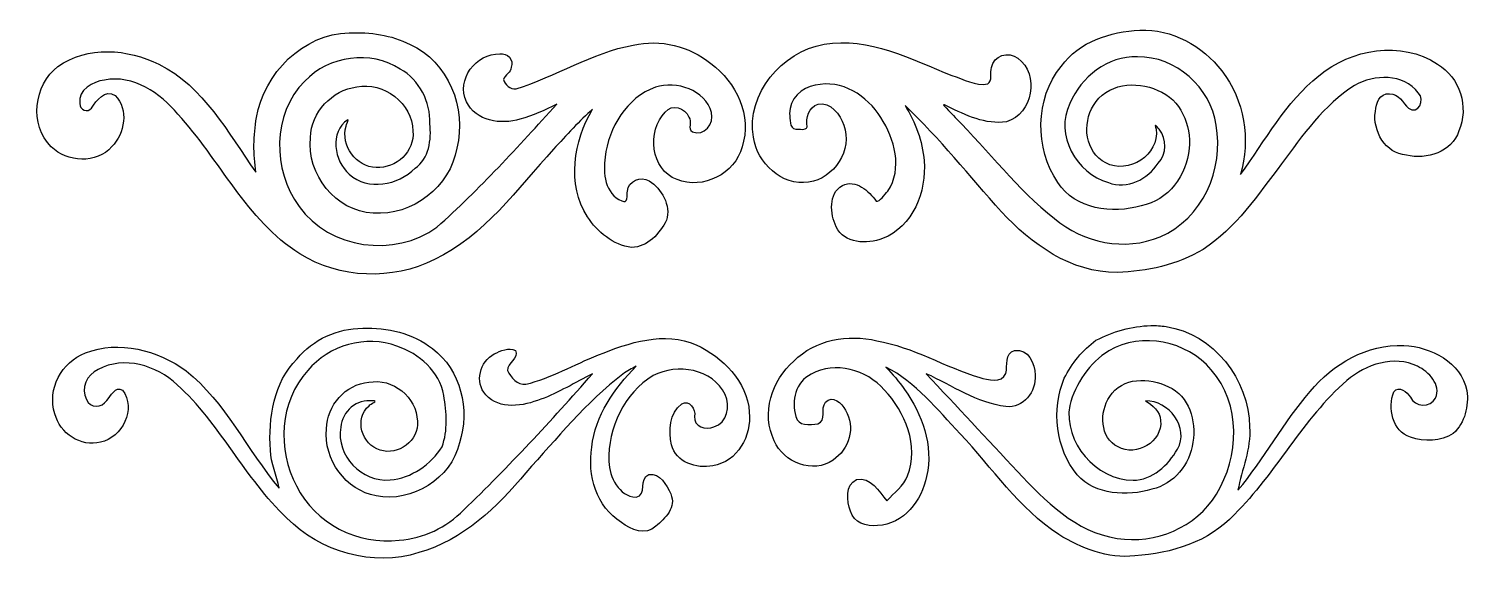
# Model space of a CAD drawing. Header units: centimetres. Extents: x -12.9 to 13.5, y 2 to 11.9.
import ezdxf

# ---------------------------------------------------------------- set-up
doc = ezdxf.new("R2010")
doc.units = ezdxf.units.CM
doc.header["$MEASUREMENT"] = 0
doc.layers.add('Layer 1', color=7, linetype='Continuous')

msp = doc.modelspace()

# ---------------------------------------------------------------- linework, layer by layer
at = {"layer": 'Layer 1', "color": 161}
for points, knots in [([(7.46125, 11.88062), (6.92205, 11.85144), (6.3446, 11.67531), (6.02092, 11.21585), (6.02092, 11.21585), (5.53302, 10.62443), (5.53283, 9.70862), (5.95643, 9.08513), (5.95643, 9.08513), (6.27806, 8.59084), (6.95745, 8.50537), (7.49006, 8.65891), (7.49006, 8.65891), (7.98428, 8.75259), (8.33308, 9.21999), (8.36662, 9.70855), (8.36662, 9.70855), (8.41183, 10.13611), (8.21284, 10.61344), (7.79115, 10.77516), (7.79115, 10.77516), (7.40108, 10.95872), (6.84198, 10.90178), (6.6121, 10.49982), (6.6121, 10.49982), (6.40288, 10.1665), (6.4532, 9.6355), (6.83617, 9.44645), (6.83617, 9.44645), (7.243, 9.22771), (7.83432, 9.59274), (7.75973, 10.06657), (7.75973, 10.06657), (7.7198, 10.17914), (7.77039, 10.12367), (7.81678, 10.06161), (7.81678, 10.06161), (7.96033, 9.88406), (7.96111, 9.6111), (7.80025, 9.44232), (7.80025, 9.44232), (7.60778, 9.14981), (7.23184, 8.94547), (6.88495, 9.0843), (6.88495, 9.0843), (6.30087, 9.25023), (5.88966, 9.96411), (6.17967, 10.53538), (6.17967, 10.53538), (6.38363, 11.0192), (6.87085, 11.41409), (7.41826, 11.39114), (7.41826, 11.39114), (8.12031, 11.40107), (8.76795, 10.83443), (8.86238, 10.13726), (8.86238, 10.13726), (9.01526, 9.33226), (8.61145, 8.41223), (7.83332, 8.09129), (7.83332, 8.09129), (7.19068, 7.81602), (6.41766, 7.97575), (5.8941, 8.42655), (5.8941, 8.42655), (5.21155, 8.96357), (4.68528, 9.66247), (4.07344, 10.27702), (4.07344, 10.27702), (4.0212, 10.34991), (3.72268, 10.60704), (3.93578, 10.4801), (3.93578, 10.4801), (4.26677, 10.31989), (4.6358, 10.13994), (5.01385, 10.20051), (5.01385, 10.20051), (5.49715, 10.33404), (5.6263, 11.07325), (5.22304, 11.36633), (5.22304, 11.36633), (5.05676, 11.49789), (4.76746, 11.41699), (4.741, 11.1927), (4.741, 11.1927), (4.70514, 11.09928), (4.76434, 10.94867), (4.67072, 10.89339), (4.67072, 10.89339), (4.44545, 10.84627), (4.22566, 10.98547), (4.01105, 11.04776), (4.01105, 11.04776), (3.26692, 11.34316), (2.49178, 11.76497), (1.66522, 11.621), (1.66522, 11.621), (0.89294, 11.4842), (0.2383, 10.71655), (0.36868, 9.91489), (0.36868, 9.91489), (0.43902, 9.43929), (0.88848, 9.01856), (1.38327, 9.09174), (1.38327, 9.09174), (1.85102, 9.15729), (2.19398, 9.6848), (2.02985, 10.13685), (2.02985, 10.13685), (1.96595, 10.33199), (1.78468, 10.56942), (1.55525, 10.52049), (1.55525, 10.52049), (1.3817, 10.47008), (1.33011, 10.26767), (1.35516, 10.10874), (1.35516, 10.10874), (1.33096, 10.03105), (1.2122, 10.07139), (1.15011, 10.06492), (1.15011, 10.06492), (1.01886, 10.08132), (1.04595, 10.25243), (1.03353, 10.34852), (1.03353, 10.34852), (1.03025, 10.61466), (1.25104, 10.83132), (1.50316, 10.86941), (1.50316, 10.86941), (1.98626, 10.98184), (2.46411, 10.68009), (2.70536, 10.27658), (2.70536, 10.27658), (2.96593, 9.89105), (3.11199, 9.33957), (2.836, 8.92638), (2.836, 8.92638), (2.7743, 8.86481), (2.69133, 8.72806), (2.62351, 8.742), (2.62351, 8.742), (2.49151, 8.93204), (2.24819, 9.14906), (2.00257, 9.03139), (2.00257, 9.03139), (1.73912, 8.88057), (1.78177, 8.51161), (1.88598, 8.27236), (1.88598, 8.27236), (2.03392, 7.96028), (2.45717, 7.94863), (2.74174, 8.05656), (2.74174, 8.05656), (3.29804, 8.27321), (3.54917, 8.92121), (3.50242, 9.48531), (3.50242, 9.48531), (3.4747, 9.84566), (3.34293, 10.19001), (3.1535, 10.49569), (3.1535, 10.49569), (3.78915, 9.89505), (4.33491, 9.19904), (4.92208, 8.55018), (4.92208, 8.55018), (5.46852, 7.95402), (6.2022, 7.42925), (7.04536, 7.43645), (7.04536, 7.43645), (7.59244, 7.45065), (8.15229, 7.57527), (8.62294, 7.85895), (8.62294, 7.85895), (9.22536, 8.24915), (9.63353, 8.86402), (10.06074, 9.42602), (10.06074, 9.42602), (10.45135, 9.9517), (10.84456, 10.50623), (11.40271, 10.86776), (11.40271, 10.86776), (11.76498, 11.07144), (12.30466, 11.08895), (12.57432, 10.72885), (12.57432, 10.72885), (12.71175, 10.59845), (12.56741, 10.32477), (12.39325, 10.44773), (12.39325, 10.44773), (12.28981, 10.5449), (12.21755, 10.7165), (12.04516, 10.71149), (12.04516, 10.71149), (11.86348, 10.73222), (11.79444, 10.53553), (11.78553, 10.39068), (11.78553, 10.39068), (11.73141, 10.02764), (11.9718, 9.61865), (12.35687, 9.58618), (12.35687, 9.58618), (12.73004, 9.50094), (13.191, 9.64058), (13.31846, 10.03102), (13.31846, 10.03102), (13.50839, 10.46458), (13.33816, 11.01708), (12.92572, 11.25719), (12.92572, 11.25719), (12.26319, 11.69935), (11.33773, 11.53278), (10.74952, 11.0447), (10.74952, 11.0447), (10.13585, 10.5574), (9.76544, 9.85306), (9.30837, 9.22982), (9.30837, 9.22982), (9.49796, 9.8721), (9.38612, 10.60359), (8.96524, 11.13234), (8.96524, 11.13234), (8.61425, 11.59411), (8.05071, 11.90439), (7.46125, 11.88062)], [0, 0, 0, 0, 0.01754386, 0.01754386, 0.01754386, 0.01754386, 0.03508772, 0.03508772, 0.03508772, 0.03508772, 0.05263158, 0.05263158, 0.05263158, 0.05263158, 0.07017544, 0.07017544, 0.07017544, 0.07017544, 0.0877193, 0.0877193, 0.0877193, 0.0877193, 0.10526316, 0.10526316, 0.10526316, 0.10526316, 0.12280702, 0.12280702, 0.12280702, 0.12280702, 0.14035088, 0.14035088, 0.14035088, 0.14035088, 0.15789474, 0.15789474, 0.15789474, 0.15789474, 0.1754386, 0.1754386, 0.1754386, 0.1754386, 0.19298246, 0.19298246, 0.19298246, 0.19298246, 0.21052632, 0.21052632, 0.21052632, 0.21052632, 0.22807018, 0.22807018, 0.22807018, 0.22807018, 0.24561404, 0.24561404, 0.24561404, 0.24561404, 0.26315789, 0.26315789, 0.26315789, 0.26315789, 0.28070175, 0.28070175, 0.28070175, 0.28070175, 0.29824561, 0.29824561, 0.29824561, 0.29824561, 0.31578947, 0.31578947, 0.31578947, 0.31578947, 0.33333333, 0.33333333, 0.33333333, 0.33333333, 0.35087719, 0.35087719, 0.35087719, 0.35087719, 0.36842105, 0.36842105, 0.36842105, 0.36842105, 0.38596491, 0.38596491, 0.38596491, 0.38596491, 0.40350877, 0.40350877, 0.40350877, 0.40350877, 0.42105263, 0.42105263, 0.42105263, 0.42105263, 0.43859649, 0.43859649, 0.43859649, 0.43859649, 0.45614035, 0.45614035, 0.45614035, 0.45614035, 0.47368421, 0.47368421, 0.47368421, 0.47368421, 0.49122807, 0.49122807, 0.49122807, 0.49122807, 0.50877193, 0.50877193, 0.50877193, 0.50877193, 0.52631579, 0.52631579, 0.52631579, 0.52631579, 0.54385965, 0.54385965, 0.54385965, 0.54385965, 0.56140351, 0.56140351, 0.56140351, 0.56140351, 0.57894737, 0.57894737, 0.57894737, 0.57894737, 0.59649123, 0.59649123, 0.59649123, 0.59649123, 0.61403509, 0.61403509, 0.61403509, 0.61403509, 0.63157895, 0.63157895, 0.63157895, 0.63157895, 0.64912281, 0.64912281, 0.64912281, 0.64912281, 0.66666667, 0.66666667, 0.66666667, 0.66666667, 0.68421053, 0.68421053, 0.68421053, 0.68421053, 0.70175439, 0.70175439, 0.70175439, 0.70175439, 0.71929825, 0.71929825, 0.71929825, 0.71929825, 0.73684211, 0.73684211, 0.73684211, 0.73684211, 0.75438596, 0.75438596, 0.75438596, 0.75438596, 0.77192982, 0.77192982, 0.77192982, 0.77192982, 0.78947368, 0.78947368, 0.78947368, 0.78947368, 0.80701754, 0.80701754, 0.80701754, 0.80701754, 0.8245614, 0.8245614, 0.8245614, 0.8245614, 0.84210526, 0.84210526, 0.84210526, 0.84210526, 0.85964912, 0.85964912, 0.85964912, 0.85964912, 0.87719298, 0.87719298, 0.87719298, 0.87719298, 0.89473684, 0.89473684, 0.89473684, 0.89473684, 0.9122807, 0.9122807, 0.9122807, 0.9122807, 0.92982456, 0.92982456, 0.92982456, 0.92982456, 0.94736842, 0.94736842, 0.94736842, 0.94736842, 0.96491228, 0.96491228, 0.96491228, 0.96491228, 1, 1, 1, 1]), ([(-7.05115, 11.83101), (-7.90034, 11.80953), (-8.61345, 11.092), (-8.75109, 10.27576), (-8.75109, 10.27576), (-8.8126, 9.94644), (-8.81216, 9.60528), (-8.7635, 9.27447), (-8.7635, 9.27447), (-9.27919, 9.99476), (-9.71993, 10.84772), (-10.54365, 11.25471), (-10.54365, 11.25471), (-11.11368, 11.53631), (-11.86055, 11.60175), (-12.39656, 11.21337), (-12.39656, 11.21337), (-12.83755, 10.87645), (-12.93183, 10.13893), (-12.51893, 9.74163), (-12.51893, 9.74163), (-12.22617, 9.44954), (-11.69091, 9.42114), (-11.40964, 9.74297), (-11.40964, 9.74297), (-11.17221, 9.98407), (-11.09136, 10.4277), (-11.34732, 10.68255), (-11.34732, 10.68255), (-11.5317, 10.79865), (-11.69296, 10.59055), (-11.77975, 10.45187), (-11.77975, 10.45187), (-11.84927, 10.35737), (-12.00411, 10.4172), (-11.99307, 10.53538), (-11.99307, 10.53538), (-12.03459, 10.78624), (-11.75552, 10.9368), (-11.5441, 10.96533), (-11.5441, 10.96533), (-11.01473, 11.06565), (-10.51763, 10.72903), (-10.19401, 10.3383), (-10.19401, 10.3383), (-9.42775, 9.51087), (-8.93831, 8.39536), (-7.95817, 7.77544), (-7.95817, 7.77544), (-7.22393, 7.3224), (-6.25663, 7.27946), (-5.48762, 7.67457), (-5.48762, 7.67457), (-4.56643, 8.10622), (-3.96973, 8.9692), (-3.29864, 9.69676), (-3.29864, 9.69676), (-3.07401, 9.94361), (-2.80919, 10.23095), (-2.58382, 10.42789), (-2.58382, 10.42789), (-2.93585, 9.84772), (-3.05692, 9.05359), (-2.67789, 8.45512), (-2.67789, 8.45512), (-2.49433, 8.18056), (-2.20339, 7.93594), (-1.86697, 7.89451), (-1.86697, 7.89451), (-1.57389, 7.8983), (-1.3494, 8.15189), (-1.22618, 8.39391), (-1.22618, 8.39391), (-1.13922, 8.66926), (-1.32011, 8.96862), (-1.54202, 9.11738), (-1.54202, 9.11738), (-1.70135, 9.20492), (-1.929, 9.11693), (-1.94386, 8.9239), (-1.94386, 8.9239), (-1.95379, 8.85805), (-1.92784, 8.68439), (-2.04721, 8.74696), (-2.04721, 8.74696), (-2.35441, 8.86893), (-2.39447, 9.26429), (-2.35314, 9.55146), (-2.35314, 9.55146), (-2.28953, 10.08982), (-1.95831, 10.64482), (-1.4304, 10.83386), (-1.4304, 10.83386), (-1.04178, 10.95143), (-0.51445, 10.79062), (-0.40101, 10.36671), (-0.40101, 10.36671), (-0.34321, 10.17062), (-0.54366, 9.9253), (-0.74662, 10.01448), (-0.74662, 10.01448), (-0.85007, 10.07094), (-0.74519, 10.2029), (-0.8169, 10.28568), (-0.8169, 10.28568), (-0.87854, 10.45657), (-1.12831, 10.53503), (-1.2485, 10.37828), (-1.2485, 10.37828), (-1.58917, 10.03091), (-1.52247, 9.31684), (-1.0327, 9.1397), (-1.0327, 9.1397), (-0.55819, 8.94703), (0.0332, 9.24426), (0.1604, 9.73915), (0.1604, 9.73915), (0.34864, 10.30583), (0.05129, 10.92676), (-0.4101, 11.26546), (-0.4101, 11.26546), (-0.80249, 11.59031), (-1.33925, 11.72005), (-1.83679, 11.60479), (-1.83679, 11.60479), (-2.59625, 11.47095), (-3.25813, 11.02483), (-3.98694, 10.8041), (-3.98694, 10.8041), (-4.09532, 10.79246), (-4.19311, 10.87848), (-4.21845, 10.97607), (-4.21845, 10.97607), (-4.19408, 11.06041), (-4.0817, 11.1001), (-4.07458, 11.20097), (-4.07458, 11.20097), (-4.02289, 11.33553), (-4.14886, 11.47028), (-4.2879, 11.44488), (-4.2879, 11.44488), (-4.71668, 11.45803), (-5.09586, 10.97107), (-4.89727, 10.5668), (-4.89727, 10.5668), (-4.72902, 10.21166), (-4.26001, 10.13737), (-3.91583, 10.2493), (-3.91583, 10.2493), (-3.67962, 10.30976), (-3.45764, 10.41135), (-3.24197, 10.52215), (-3.24197, 10.52215), (-3.9477, 9.74409), (-4.65619, 8.96228), (-5.44285, 8.26586), (-5.44285, 8.26586), (-6.21069, 7.7026), (-7.41482, 7.86039), (-7.96957, 8.64684), (-7.96957, 8.64684), (-8.46416, 9.31346), (-8.46599, 10.33957), (-7.86805, 10.943), (-7.86805, 10.943), (-7.42722, 11.41087), (-6.65354, 11.51896), (-6.11353, 11.16624), (-6.11353, 11.16624), (-5.75993, 10.96605), (-5.55328, 10.56533), (-5.56976, 10.1634), (-5.56976, 10.1634), (-5.53866, 9.86886), (-5.58161, 9.52686), (-5.8415, 9.34558), (-5.8415, 9.34558), (-6.15261, 9.0397), (-6.70714, 8.92266), (-7.05115, 9.23809), (-7.05115, 9.23809), (-7.32937, 9.48075), (-7.41365, 10.01364), (-7.07595, 10.23607), (-7.07595, 10.23607), (-7.04464, 10.24812), (-7.11172, 10.15307), (-7.10902, 10.11618), (-7.10902, 10.11618), (-7.20619, 9.76381), (-6.92534, 9.36768), (-6.55423, 9.36212), (-6.55423, 9.36212), (-6.19064, 9.33617), (-5.84556, 9.65714), (-5.88119, 10.02936), (-5.88119, 10.02936), (-5.8928, 10.53644), (-6.4148, 10.9423), (-6.91059, 10.83965), (-6.91059, 10.83965), (-7.37026, 10.78057), (-7.74433, 10.37212), (-7.76304, 9.90947), (-7.76304, 9.90947), (-7.83338, 9.23709), (-7.29827, 8.5534), (-6.61141, 8.52522), (-6.61141, 8.52522), (-5.89508, 8.46448), (-5.19081, 9.0079), (-5.07669, 9.71682), (-5.07669, 9.71682), (-4.88586, 10.44692), (-5.23447, 11.30356), (-5.93411, 11.61852), (-5.93411, 11.61852), (-6.27661, 11.79423), (-6.66707, 11.84444), (-7.05115, 11.83101)], [0, 0, 0, 0, 0.01785714, 0.01785714, 0.01785714, 0.01785714, 0.03571429, 0.03571429, 0.03571429, 0.03571429, 0.05357143, 0.05357143, 0.05357143, 0.05357143, 0.07142857, 0.07142857, 0.07142857, 0.07142857, 0.08928571, 0.08928571, 0.08928571, 0.08928571, 0.10714286, 0.10714286, 0.10714286, 0.10714286, 0.125, 0.125, 0.125, 0.125, 0.14285714, 0.14285714, 0.14285714, 0.14285714, 0.16071429, 0.16071429, 0.16071429, 0.16071429, 0.17857143, 0.17857143, 0.17857143, 0.17857143, 0.19642857, 0.19642857, 0.19642857, 0.19642857, 0.21428571, 0.21428571, 0.21428571, 0.21428571, 0.23214286, 0.23214286, 0.23214286, 0.23214286, 0.25, 0.25, 0.25, 0.25, 0.26785714, 0.26785714, 0.26785714, 0.26785714, 0.28571429, 0.28571429, 0.28571429, 0.28571429, 0.30357143, 0.30357143, 0.30357143, 0.30357143, 0.32142857, 0.32142857, 0.32142857, 0.32142857, 0.33928571, 0.33928571, 0.33928571, 0.33928571, 0.35714286, 0.35714286, 0.35714286, 0.35714286, 0.375, 0.375, 0.375, 0.375, 0.39285714, 0.39285714, 0.39285714, 0.39285714, 0.41071429, 0.41071429, 0.41071429, 0.41071429, 0.42857143, 0.42857143, 0.42857143, 0.42857143, 0.44642857, 0.44642857, 0.44642857, 0.44642857, 0.46428571, 0.46428571, 0.46428571, 0.46428571, 0.48214286, 0.48214286, 0.48214286, 0.48214286, 0.5, 0.5, 0.5, 0.5, 0.51785714, 0.51785714, 0.51785714, 0.51785714, 0.53571429, 0.53571429, 0.53571429, 0.53571429, 0.55357143, 0.55357143, 0.55357143, 0.55357143, 0.57142857, 0.57142857, 0.57142857, 0.57142857, 0.58928571, 0.58928571, 0.58928571, 0.58928571, 0.60714286, 0.60714286, 0.60714286, 0.60714286, 0.625, 0.625, 0.625, 0.625, 0.64285714, 0.64285714, 0.64285714, 0.64285714, 0.66071429, 0.66071429, 0.66071429, 0.66071429, 0.67857143, 0.67857143, 0.67857143, 0.67857143, 0.69642857, 0.69642857, 0.69642857, 0.69642857, 0.71428571, 0.71428571, 0.71428571, 0.71428571, 0.73214286, 0.73214286, 0.73214286, 0.73214286, 0.75, 0.75, 0.75, 0.75, 0.76785714, 0.76785714, 0.76785714, 0.76785714, 0.78571429, 0.78571429, 0.78571429, 0.78571429, 0.80357143, 0.80357143, 0.80357143, 0.80357143, 0.82142857, 0.82142857, 0.82142857, 0.82142857, 0.83928571, 0.83928571, 0.83928571, 0.83928571, 0.85714286, 0.85714286, 0.85714286, 0.85714286, 0.875, 0.875, 0.875, 0.875, 0.89285714, 0.89285714, 0.89285714, 0.89285714, 0.91071429, 0.91071429, 0.91071429, 0.91071429, 0.92857143, 0.92857143, 0.92857143, 0.92857143, 0.94642857, 0.94642857, 0.94642857, 0.94642857, 0.96428571, 0.96428571, 0.96428571, 0.96428571, 1, 1, 1, 1])]:
    msp.add_open_spline(points, degree=3, knots=knots, dxfattribs=at)
at = {"layer": 'Layer 1'}
for points in [[(-6.80318, 6.41026), (-7.26442, 6.41385), (-7.71367, 6.20892), (-8.0066, 5.85156), (-8.0066, 5.85156), (-8.44147, 5.41846), (-8.53558, 4.76632), (-8.49817, 4.17536), (-8.49817, 4.17536), (-8.48765, 3.93257), (-8.37912, 3.71029), (-8.33446, 3.47587), (-8.33446, 3.47587), (-8.92833, 4.17542), (-9.32018, 5.05576), (-10.04433, 5.6314), (-10.04433, 5.6314), (-10.56231, 6.0073), (-11.27865, 6.20141), (-11.89393, 5.95882), (-11.89393, 5.95882), (-12.32675, 5.79631), (-12.60114, 5.28972), (-12.45286, 4.84261), (-12.45286, 4.84261), (-12.36179, 4.48773), (-11.97999, 4.22381), (-11.61446, 4.32171), (-11.61446, 4.32171), (-11.21872, 4.40294), (-10.94849, 4.93984), (-11.21263, 5.27752), (-11.21263, 5.27752), (-11.34502, 5.36346), (-11.42751, 5.15942), (-11.50119, 5.08487), (-11.50119, 5.08487), (-11.5879, 4.95482), (-11.81311, 4.93958), (-11.87408, 5.10306), (-11.87408, 5.10306), (-11.98603, 5.30835), (-11.86501, 5.56541), (-11.65828, 5.65537), (-11.65828, 5.65537), (-11.18217, 5.91177), (-10.58773, 5.72978), (-10.21052, 5.37674), (-10.21052, 5.37674), (-9.41845, 4.66488), (-8.96829, 3.65894), (-8.1939, 2.92851), (-8.1939, 2.92851), (-7.57926, 2.30638), (-6.61611, 2.02886), (-5.77213, 2.29517), (-5.77213, 2.29517), (-4.96397, 2.52768), (-4.32957, 3.12533), (-3.80834, 3.76199), (-3.80834, 3.76199), (-3.23946, 4.3904), (-2.69937, 5.05248), (-2.02828, 5.57187), (-2.02828, 5.57187), (-1.95105, 5.62795), (-1.86537, 5.66996), (-1.78106, 5.71408), (-1.78106, 5.71408), (-2.18753, 5.30978), (-2.53116, 4.81291), (-2.59908, 4.231), (-2.59908, 4.231), (-2.68033, 3.71789), (-2.511, 3.13465), (-2.05308, 2.84996), (-2.05308, 2.84996), (-1.88065, 2.70576), (-1.60857, 2.60817), (-1.42139, 2.78051), (-1.42139, 2.78051), (-1.25445, 2.92045), (-1.03532, 3.13449), (-1.14936, 3.37252), (-1.14936, 3.37252), (-1.22076, 3.53134), (-1.34658, 3.76466), (-1.5512, 3.72888), (-1.5512, 3.72888), (-1.7368, 3.65982), (-1.57649, 3.3505), (-1.78519, 3.31216), (-1.78519, 3.31216), (-2.10207, 3.32941), (-2.27365, 3.68026), (-2.28377, 3.967), (-2.28377, 3.967), (-2.30795, 4.58089), (-2.00178, 5.22314), (-1.46852, 5.54293), (-1.46852, 5.54293), (-1.03229, 5.777), (-0.37387, 5.66696), (-0.15056, 5.19566), (-0.15056, 5.19566), (-0.04903, 4.98575), (-0.10815, 4.67699), (-0.35561, 4.60448), (-0.35561, 4.60448), (-0.50009, 4.53324), (-0.73686, 4.6041), (-0.70949, 4.79548), (-0.70949, 4.79548), (-0.69001, 4.92444), (-0.80275, 5.11217), (-0.94762, 5.02286), (-0.94762, 5.02286), (-1.16975, 4.85718), (-1.19389, 4.52676), (-1.13365, 4.27458), (-1.13365, 4.27458), (-1.05237, 3.94995), (-0.6734, 3.82859), (-0.37628, 3.89011), (-0.37628, 3.89011), (0.07659, 3.95849), (0.34005, 4.44266), (0.29427, 4.87237), (0.29427, 4.87237), (0.2578, 5.43666), (-0.19511, 5.87752), (-0.6789, 6.10847), (-0.6789, 6.10847), (-1.26527, 6.36341), (-1.91894, 6.14766), (-2.47724, 5.92161), (-2.47724, 5.92161), (-2.92184, 5.7475), (-3.34065, 5.49775), (-3.80677, 5.38418), (-3.80677, 5.38418), (-3.96315, 5.361), (-4.0816, 5.5131), (-4.14412, 5.63718), (-4.14412, 5.63718), (-4.16057, 5.7798), (-3.91913, 5.86221), (-3.9986, 6.00512), (-3.9986, 6.00512), (-4.11813, 6.07144), (-4.27452, 5.99615), (-4.38803, 5.94228), (-4.38803, 5.94228), (-4.64871, 5.80301), (-4.75555, 5.41849), (-4.54265, 5.19318), (-4.54265, 5.19318), (-4.29186, 4.90337), (-3.85256, 4.98718), (-3.5355, 5.10794), (-3.5355, 5.10794), (-3.20491, 5.2302), (-2.90279, 5.41653), (-2.58721, 5.57352), (-2.58721, 5.57352), (-3.34105, 4.71547), (-4.12569, 3.87167), (-4.94944, 3.07651), (-4.94944, 3.07651), (-5.2657, 2.75868), (-5.68594, 2.55343), (-6.13345, 2.5242), (-6.13345, 2.5242), (-6.88922, 2.42859), (-7.6789, 2.8309), (-8.01695, 3.51826), (-8.01695, 3.51826), (-8.37698, 4.18184), (-8.32845, 5.06949), (-7.81108, 5.63884), (-7.81108, 5.63884), (-7.42495, 6.09811), (-6.74065, 6.30033), (-6.17562, 6.08284), (-6.17562, 6.08284), (-5.76561, 5.94352), (-5.39092, 5.62529), (-5.31407, 5.17995), (-5.31407, 5.17995), (-5.26545, 4.87209), (-5.23556, 4.53535), (-5.34549, 4.23737), (-5.34549, 4.23737), (-5.54834, 3.91018), (-5.91013, 3.66316), (-6.29964, 3.62966), (-6.29964, 3.62966), (-6.81667, 3.58175), (-7.29901, 4.0748), (-7.20502, 4.59704), (-7.20502, 4.59704), (-7.17699, 4.88355), (-6.91292, 5.1267), (-6.61717, 5.07719), (-6.61717, 5.07719), (-6.4978, 5.0851), (-6.66632, 5.02926), (-6.6866, 4.99061), (-6.6866, 4.99061), (-6.96776, 4.76058), (-6.81717, 4.26843), (-6.48403, 4.17702), (-6.48403, 4.17702), (-6.15381, 4.06549), (-5.76442, 4.35198), (-5.79942, 4.70701), (-5.79942, 4.70701), (-5.80871, 5.14888), (-6.25518, 5.50722), (-6.68908, 5.42056), (-6.68908, 5.42056), (-7.12138, 5.38881), (-7.45531, 4.99228), (-7.4696, 4.56893), (-7.4696, 4.56893), (-7.52118, 3.99979), (-7.11504, 3.44045), (-6.55431, 3.33531), (-6.55431, 3.33531), (-5.89709, 3.20843), (-5.1784, 3.65084), (-5.02634, 4.30848), (-5.02634, 4.30848), (-4.82885, 4.91834), (-5, 5.64907), (-5.52338, 6.03968), (-5.52338, 6.03968), (-5.88302, 6.32274), (-6.3514, 6.42929), (-6.80318, 6.41026)], [(7.66374, 6.46153), (7.31488, 6.45069), (6.96449, 6.35319), (6.6575, 6.19033), (6.6575, 6.19033), (6.41012, 6.01423), (6.21508, 5.76403), (6.07541, 5.4958), (6.07541, 5.4958), (5.83715, 4.92263), (5.91567, 4.20333), (6.31354, 3.71978), (6.31354, 3.71978), (6.65129, 3.34639), (7.22838, 3.32865), (7.68524, 3.45685), (7.68524, 3.45685), (8.08819, 3.55136), (8.38478, 3.91197), (8.43563, 4.31965), (8.43563, 4.31965), (8.50055, 4.70541), (8.3721, 5.17488), (7.9862, 5.33953), (7.9862, 5.33953), (7.64418, 5.51354), (7.13509, 5.51888), (6.90968, 5.15928), (6.90968, 5.15928), (6.71738, 4.87959), (6.72548, 4.39777), (7.06512, 4.23572), (7.06512, 4.23572), (7.3977, 4.04783), (7.88102, 4.32843), (7.84399, 4.71776), (7.84399, 4.71776), (7.83575, 4.88206), (7.69078, 5.01224), (7.567, 5.07825), (7.567, 5.07825), (7.98885, 5.10012), (8.38246, 4.5809), (8.15157, 4.19355), (8.15157, 4.19355), (7.98719, 3.90043), (7.69156, 3.62699), (7.3388, 3.62222), (7.3388, 3.62222), (6.65192, 3.63076), (6.0657, 4.31886), (6.17463, 4.9964), (6.17463, 4.9964), (6.28845, 5.39443), (6.53384, 5.78299), (6.89645, 5.99685), (6.89645, 5.99685), (7.50313, 6.34885), (8.32334, 6.18221), (8.77251, 5.64959), (8.77251, 5.64959), (9.32685, 5.0285), (9.29086, 4.04778), (8.86707, 3.36893), (8.86707, 3.36893), (8.49917, 2.7571), (7.74602, 2.44532), (7.04776, 2.55644), (7.04776, 2.55644), (6.28487, 2.66921), (5.72209, 3.24713), (5.21671, 3.78171), (5.21671, 3.78171), (4.65917, 4.38178), (4.1005, 4.98081), (3.54038, 5.57848), (3.54038, 5.57848), (4.01837, 5.3599), (4.47319, 5.04246), (5.00385, 4.97573), (5.00385, 4.97573), (5.32026, 4.93906), (5.56808, 5.25191), (5.53881, 5.55285), (5.53881, 5.55285), (5.54198, 5.76142), (5.41226, 6.04579), (5.16343, 6.00595), (5.16343, 6.00595), (4.97524, 5.95593), (5.03724, 5.72418), (5.00551, 5.58344), (5.00551, 5.58344), (4.92907, 5.39319), (4.67255, 5.47377), (4.52264, 5.50655), (4.52264, 5.50655), (3.88351, 5.69893), (3.30003, 6.06581), (2.63634, 6.18312), (2.63634, 6.18312), (2.10504, 6.30468), (1.50335, 6.20805), (1.11153, 5.8078), (1.11153, 5.8078), (0.70574, 5.46082), (0.50991, 4.84398), (0.75233, 4.34734), (0.75233, 4.34734), (0.91808, 3.95284), (1.46565, 3.73091), (1.83133, 3.99346), (1.83133, 3.99346), (2.12342, 4.1838), (2.2532, 4.60398), (2.05788, 4.90875), (2.05788, 4.90875), (2.00265, 5.03685), (1.81442, 5.19719), (1.69408, 5.05427), (1.69408, 5.05427), (1.59075, 4.94251), (1.72414, 4.71307), (1.54939, 4.65988), (1.54939, 4.65988), (1.41216, 4.63909), (1.18022, 4.6091), (1.15086, 4.79465), (1.15086, 4.79465), (1.05907, 5.07887), (1.14606, 5.42723), (1.4295, 5.56773), (1.4295, 5.56773), (1.87384, 5.81483), (2.44493, 5.6511), (2.77112, 5.28444), (2.77112, 5.28444), (3.15576, 4.87549), (3.41313, 4.25571), (3.20055, 3.70738), (3.20055, 3.70738), (3.12371, 3.51854), (2.95503, 3.39207), (2.81856, 3.24767), (2.81856, 3.24767), (2.67694, 3.40882), (2.52038, 3.70172), (2.26128, 3.63627), (2.26128, 3.63627), (2.04345, 3.53826), (2.08618, 3.24012), (2.15131, 3.05667), (2.15131, 3.05667), (2.20262, 2.83749), (2.44865, 2.7707), (2.64823, 2.79374), (2.64823, 2.79374), (3.1279, 2.81081), (3.46538, 3.25667), (3.54864, 3.69498), (3.54864, 3.69498), (3.67897, 4.25744), (3.47033, 4.83686), (3.14195, 5.28826), (3.14195, 5.28826), (3.04287, 5.43652), (2.92561, 5.5724), (2.80037, 5.70002), (2.80037, 5.70002), (3.35356, 5.42072), (3.74228, 4.91847), (4.1638, 4.47715), (4.1638, 4.47715), (4.75674, 3.84996), (5.2431, 3.10447), (5.97296, 2.62834), (5.97296, 2.62834), (6.39005, 2.37079), (6.87188, 2.18311), (7.37182, 2.23563), (7.37182, 2.23563), (8.03977, 2.28157), (8.73545, 2.48901), (9.19783, 2.99785), (9.19783, 2.99785), (9.96348, 3.75311), (10.45029, 4.74526), (11.2629, 5.45528), (11.2629, 5.45528), (11.60902, 5.75175), (12.1277, 5.92205), (12.56019, 5.71491), (12.56019, 5.71491), (12.76469, 5.61395), (13.00124, 5.3752), (12.89174, 5.13034), (12.89174, 5.13034), (12.79312, 4.95004), (12.51309, 4.96246), (12.42872, 5.14771), (12.42872, 5.14771), (12.36964, 5.23642), (12.21851, 5.37173), (12.12693, 5.24692), (12.12693, 5.24692), (12.00307, 4.95256), (12.09952, 4.52393), (12.42872, 4.41101), (12.42872, 4.41101), (12.68154, 4.33053), (12.98987, 4.33305), (13.21586, 4.48377), (13.21586, 4.48377), (13.43068, 4.67239), (13.50486, 4.99063), (13.46473, 5.26677), (13.46473, 5.26677), (13.36259, 5.79099), (12.80538, 6.07692), (12.30968, 6.09302), (12.30968, 6.09302), (11.63434, 6.1251), (11.00429, 5.76038), (10.58904, 5.24858), (10.58904, 5.24858), (10.0973, 4.68446), (9.73963, 4.01143), (9.26364, 3.43866), (9.26364, 3.43866), (9.33004, 3.82332), (9.50884, 4.19686), (9.47614, 4.60035), (9.47614, 4.60035), (9.46613, 5.4712), (8.81717, 6.31372), (7.94321, 6.44168), (7.94321, 6.44168), (7.8511, 6.45647), (7.75739, 6.46405), (7.66374, 6.46153)]]:
    msp.add_open_spline(points, degree=3, knots=[0, 0, 0, 0, 0.01639344, 0.01639344, 0.01639344, 0.01639344, 0.03278689, 0.03278689, 0.03278689, 0.03278689, 0.04918033, 0.04918033, 0.04918033, 0.04918033, 0.06557377, 0.06557377, 0.06557377, 0.06557377, 0.08196721, 0.08196721, 0.08196721, 0.08196721, 0.09836066, 0.09836066, 0.09836066, 0.09836066, 0.1147541, 0.1147541, 0.1147541, 0.1147541, 0.13114754, 0.13114754, 0.13114754, 0.13114754, 0.14754098, 0.14754098, 0.14754098, 0.14754098, 0.16393443, 0.16393443, 0.16393443, 0.16393443, 0.18032787, 0.18032787, 0.18032787, 0.18032787, 0.19672131, 0.19672131, 0.19672131, 0.19672131, 0.21311475, 0.21311475, 0.21311475, 0.21311475, 0.2295082, 0.2295082, 0.2295082, 0.2295082, 0.24590164, 0.24590164, 0.24590164, 0.24590164, 0.26229508, 0.26229508, 0.26229508, 0.26229508, 0.27868852, 0.27868852, 0.27868852, 0.27868852, 0.29508197, 0.29508197, 0.29508197, 0.29508197, 0.31147541, 0.31147541, 0.31147541, 0.31147541, 0.32786885, 0.32786885, 0.32786885, 0.32786885, 0.3442623, 0.3442623, 0.3442623, 0.3442623, 0.36065574, 0.36065574, 0.36065574, 0.36065574, 0.37704918, 0.37704918, 0.37704918, 0.37704918, 0.39344262, 0.39344262, 0.39344262, 0.39344262, 0.40983607, 0.40983607, 0.40983607, 0.40983607, 0.42622951, 0.42622951, 0.42622951, 0.42622951, 0.44262295, 0.44262295, 0.44262295, 0.44262295, 0.45901639, 0.45901639, 0.45901639, 0.45901639, 0.47540984, 0.47540984, 0.47540984, 0.47540984, 0.49180328, 0.49180328, 0.49180328, 0.49180328, 0.50819672, 0.50819672, 0.50819672, 0.50819672, 0.52459016, 0.52459016, 0.52459016, 0.52459016, 0.54098361, 0.54098361, 0.54098361, 0.54098361, 0.55737705, 0.55737705, 0.55737705, 0.55737705, 0.57377049, 0.57377049, 0.57377049, 0.57377049, 0.59016393, 0.59016393, 0.59016393, 0.59016393, 0.60655738, 0.60655738, 0.60655738, 0.60655738, 0.62295082, 0.62295082, 0.62295082, 0.62295082, 0.63934426, 0.63934426, 0.63934426, 0.63934426, 0.6557377, 0.6557377, 0.6557377, 0.6557377, 0.67213115, 0.67213115, 0.67213115, 0.67213115, 0.68852459, 0.68852459, 0.68852459, 0.68852459, 0.70491803, 0.70491803, 0.70491803, 0.70491803, 0.72131148, 0.72131148, 0.72131148, 0.72131148, 0.73770492, 0.73770492, 0.73770492, 0.73770492, 0.75409836, 0.75409836, 0.75409836, 0.75409836, 0.7704918, 0.7704918, 0.7704918, 0.7704918, 0.78688525, 0.78688525, 0.78688525, 0.78688525, 0.80327869, 0.80327869, 0.80327869, 0.80327869, 0.81967213, 0.81967213, 0.81967213, 0.81967213, 0.83606557, 0.83606557, 0.83606557, 0.83606557, 0.85245902, 0.85245902, 0.85245902, 0.85245902, 0.86885246, 0.86885246, 0.86885246, 0.86885246, 0.8852459, 0.8852459, 0.8852459, 0.8852459, 0.90163934, 0.90163934, 0.90163934, 0.90163934, 0.91803279, 0.91803279, 0.91803279, 0.91803279, 0.93442623, 0.93442623, 0.93442623, 0.93442623, 0.95081967, 0.95081967, 0.95081967, 0.95081967, 0.96721311, 0.96721311, 0.96721311, 0.96721311, 1, 1, 1, 1], dxfattribs=at)

doc.saveas('drawing.dxf')
